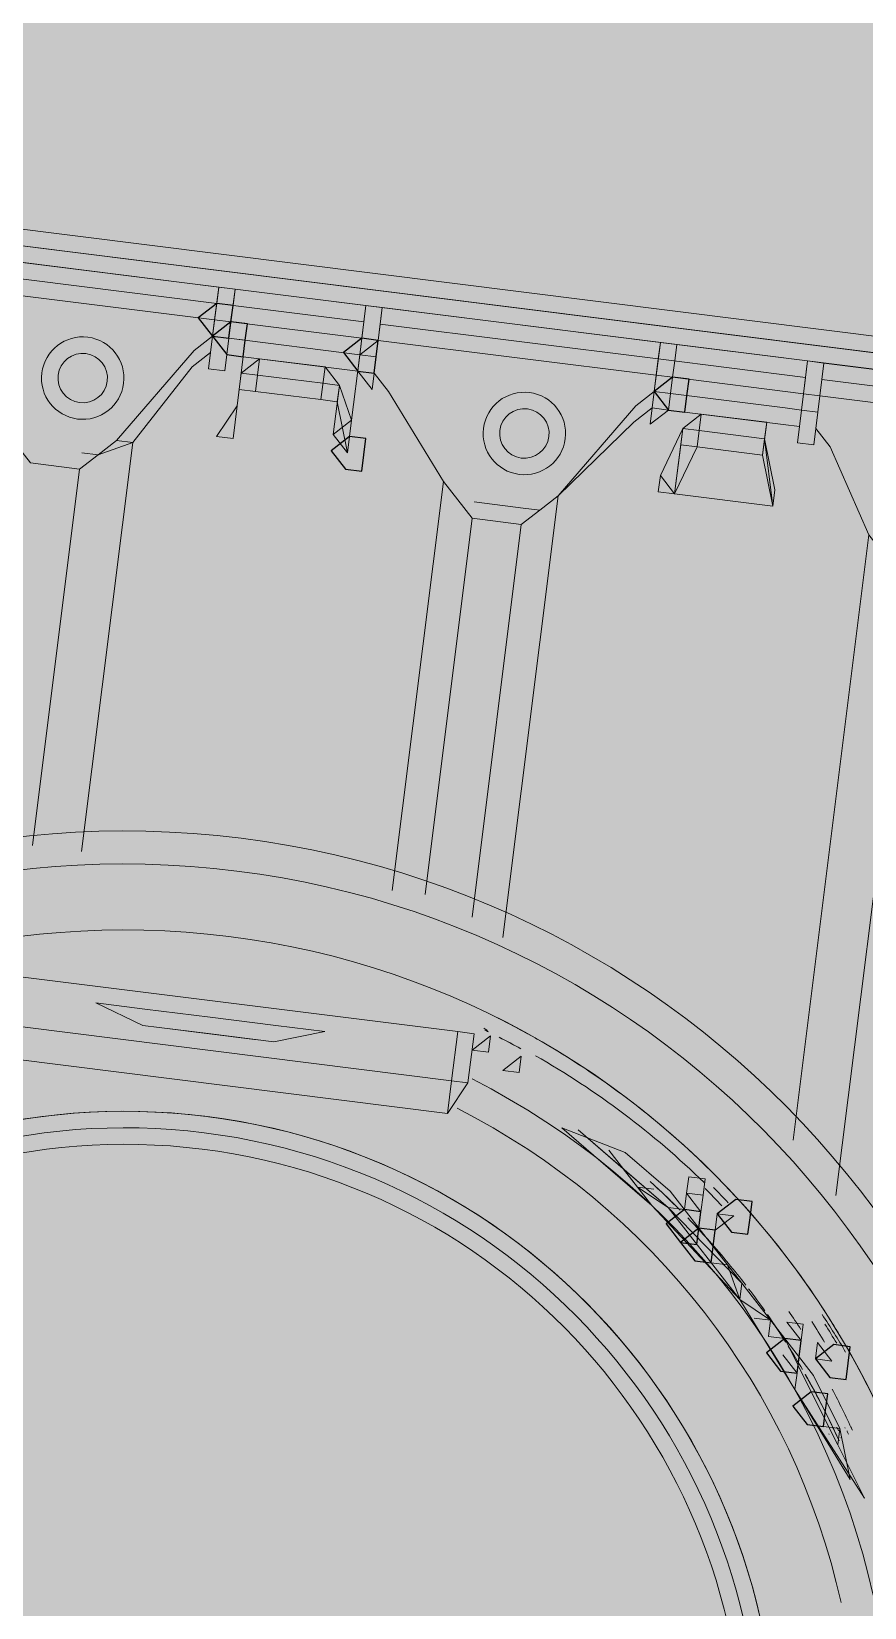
# Model space of a CAD drawing. Header units: metres. Extents: x -4 to 509425, y 7549 to 4732445.
# Drawn here: x 476013.079 to 476013.507, y 4719706.374 to 4719707.184 of the extents above; entities that cross this region are included whole.
import ezdxf

# ---------------------------------------------------------------- set-up
doc = ezdxf.new("R2010")
doc.units = ezdxf.units.M
doc.header["$LTSCALE"] = 0.01
doc.header["$MEASUREMENT"] = 0
doc.layers.get('0').update_dxf_attribs({"lineweight": 0})
doc.layers.add('_SUBESTACIÓN', color=1, linetype='Continuous')
doc.layers.add('SUBESTACION LA VID', color=253, linetype='Continuous')

# ---------------------------------------------------------------- blocks, each defined once
blk = doc.blocks.new('A$Cfff6051d')
at = {"layer": 'SUBESTACION LA VID', "transparency": 33554687}
h = blk.add_hatch(color=256, dxfattribs=at)
h.dxf.hatch_style = 2
h.paths.add_polyline_path([(476013.18192, 4719707.03455), (476013.18297, 4719707.04295), (476013.17457, 4719707.04401), (476013.16512, 4719707.03666), (476013.17247, 4719707.02721), (476013.18087, 4719707.02615)])
h = blk.add_hatch(color=256, dxfattribs=at)
h.dxf.hatch_style = 2
h.paths.add_polyline_path([(476013.18927, 4719707.0251), (476013.19032, 4719707.0335), (476013.18192, 4719707.03455), (476013.17247, 4719707.02721), (476013.17981, 4719707.01775), (476013.18821, 4719707.0167)])
h = blk.add_hatch(color=256, dxfattribs=at)
h.dxf.hatch_style = 2
h.paths.add_polyline_path([(476013.25647, 4719707.01668), (476013.25752, 4719707.02508), (476013.24912, 4719707.02613), (476013.23967, 4719707.01878), (476013.24702, 4719707.00933), (476013.25542, 4719707.00827)])
h = blk.add_hatch(color=256, dxfattribs=at)
h.dxf.hatch_style = 2
h.paths.add_polyline_path([(476013.41607, 4719706.99667), (476013.41713, 4719707.00507), (476013.40873, 4719707.00612), (476013.39927, 4719706.99877), (476013.40662, 4719706.98932), (476013.41502, 4719706.98826)])
h = blk.add_hatch(color=256, dxfattribs=at)
h.dxf.hatch_style = 2
h.paths.add_polyline_path([(476013.25015, 4719706.96627), (476013.2512, 4719706.97467), (476013.2428, 4719706.97573), (476013.23335, 4719706.96838), (476013.2407, 4719706.95893), (476013.2491, 4719706.95787)])
h = blk.add_hatch(color=256, dxfattribs=at)
h.dxf.hatch_style = 2
h.paths.add_polyline_path([(476013.44847, 4719706.57452), (476013.44953, 4719706.58292), (476013.44113, 4719706.58397), (476013.43167, 4719706.57662), (476013.43902, 4719706.56717), (476013.44742, 4719706.56612)])
h = blk.add_hatch(color=256, dxfattribs=at)
h.dxf.hatch_style = 2
h.paths.add_polyline_path([(476013.42222, 4719706.56928), (476013.42327, 4719706.57768), (476013.41487, 4719706.57873), (476013.40542, 4719706.57138), (476013.41277, 4719706.56193), (476013.42117, 4719706.56088)])
h = blk.add_hatch(color=256, dxfattribs=at)
h.dxf.hatch_style = 2
h.paths.add_polyline_path([(476013.42957, 4719706.55982), (476013.43062, 4719706.56822), (476013.42222, 4719706.56928), (476013.41277, 4719706.56193), (476013.42011, 4719706.55248), (476013.42851, 4719706.55142)])
h = blk.add_hatch(color=256, dxfattribs=at)
h.dxf.hatch_style = 2
h.paths.add_polyline_path([(476013.47365, 4719706.5031), (476013.47471, 4719706.5115), (476013.4663, 4719706.51256), (476013.45685, 4719706.50521), (476013.4642, 4719706.49576), (476013.4726, 4719706.4947)])
h = blk.add_hatch(color=256, dxfattribs=at)
h.dxf.hatch_style = 2
h.paths.add_polyline_path([(476013.49885, 4719706.49994), (476013.49991, 4719706.50834), (476013.49151, 4719706.5094), (476013.48205, 4719706.50205), (476013.4894, 4719706.4926), (476013.4978, 4719706.49154)])
h = blk.add_hatch(color=256, dxfattribs=at)
h.dxf.hatch_style = 2
h.paths.add_polyline_path([(476013.48729, 4719706.4758), (476013.48835, 4719706.4842), (476013.47995, 4719706.48525), (476013.47049, 4719706.4779), (476013.47784, 4719706.46845), (476013.48624, 4719706.46739)])
at = {"layer": 'SUBESTACION LA VID', "lineweight": 15}
for p, q in [((476013.91696, 4719706.97653), (476012.52251, 4719707.15135)), ((476012.53825, 4719707.14085), (476013.90751, 4719706.96918)), ((476013.90645, 4719706.96078), (476012.5372, 4719707.13245)), ((476013.17247, 4719707.02721), (476013.17562, 4719707.05241)), ((476013.18402, 4719707.05136), (476013.18402, 4719707.05136)), ((476013.25123, 4719707.04293), (476013.24807, 4719707.01773)), ((476013.25963, 4719707.04188), (476013.25963, 4719707.04188)), ((476013.40243, 4719707.02397), (476013.25963, 4719707.04188)), ((476013.24912, 4719707.02613), (476013.18192, 4719707.03455)), ((476013.18192, 4719707.03455), (476013.18192, 4719707.03455)), ((476013.25858, 4719707.03348), (476013.25752, 4719707.02508)), ((476013.17247, 4719707.02721), (476013.16301, 4719707.01986)), ((476013.18087, 4719707.02615), (476013.18087, 4719707.02615)), ((476013.24912, 4719707.02613), (476013.24912, 4719707.02613)), ((476013.25752, 4719707.02508), (476013.40033, 4719707.00717)), ((476013.25752, 4719707.02508), (476013.25752, 4719707.02508)), ((476013.40243, 4719707.02397), (476013.39927, 4719706.99877)), ((476013.41083, 4719707.02292), (476013.40243, 4719707.02397)), ((476013.47804, 4719707.01449), (476013.47488, 4719706.98929)), ((476013.48644, 4719707.01344), (476013.48644, 4719707.01344)), ((476013.40033, 4719707.00717), (476013.40033, 4719707.00717)), ((476013.40873, 4719707.00612), (476013.47593, 4719706.99769)), ((476013.40873, 4719707.00612), (476013.40873, 4719707.00612)), ((476013.47593, 4719706.99769), (476013.47698, 4719707.00609)), ((476013.18611, 4719706.9999), (476013.19451, 4719706.99885)), ((476013.23651, 4719706.99358), (476013.22811, 4719706.99463)), ((476013.38982, 4719706.99142), (476013.39927, 4719706.99877)), ((476013.39927, 4719706.99877), (476013.40662, 4719706.98932)), ((476013.47593, 4719706.99769), (476013.47593, 4719706.99769)), ((476013.48433, 4719706.99664), (476013.48433, 4719706.99664)), ((476013.42342, 4719706.98721), (476013.41397, 4719706.97986)), ((476013.46648, 4719706.99035), (476013.47488, 4719706.98929)), ((476013.39717, 4719706.98197), (476013.39717, 4719706.98197)), ((476013.10516, 4719706.76261), (476013.13149, 4719706.97262)), ((476013.17455, 4719706.97575), (476013.18295, 4719706.9747)), ((476013.40975, 4719706.94626), (476013.42132, 4719706.97041)), ((476013.45492, 4719706.9662), (476013.46016, 4719706.93994)), ((476013.10419, 4719706.95898), (476013.07996, 4719706.76577)), ((476013.26477, 4719706.7426), (476013.2911, 4719706.95261)), ((476013.32147, 4719706.71843), (476013.3499, 4719706.94524)), ((476013.30579, 4719706.9337), (476013.28157, 4719706.74049)), ((476013.331, 4719706.93054), (476013.30572, 4719706.72893)), ((476013.47054, 4719706.61441), (476013.50951, 4719706.92523)), ((476013.5326, 4719706.90527), (476013.49258, 4719706.58605)), ((476013.19544, 4719706.66597), (476013.14503, 4719706.67229)), ((476013.31515, 4719706.66802), (476013.31515, 4719706.66802)), ((476013.31515, 4719706.66802), (476013.31515, 4719706.66802)), ((476013.33089, 4719706.65752), (476013.33089, 4719706.65752)), ((476013.42433, 4719706.58608), (476013.42433, 4719706.58608)), ((476013.43167, 4719706.57662), (476013.43062, 4719706.56822)), ((476013.44007, 4719706.57557), (476013.44007, 4719706.57557)), ((476013.47576, 4719706.5199), (476013.46735, 4719706.52096)), ((476013.47576, 4719706.5199), (476013.47576, 4719706.5199)), ((476013.46189, 4719706.51288), (476013.46184, 4719706.51295)), ((476013.49045, 4719706.501), (476013.49045, 4719706.501)), ((476013.47155, 4719706.4863), (476013.4726, 4719706.4947)), ((476013.49464, 4719706.46634), (476013.48624, 4719706.46739)), ((476013.49131, 4719706.46627), (476013.49108, 4719706.46676)), ((476013.49737, 4719706.46648), (476013.4972, 4719706.46686)), ((476013.49526, 4719706.46154), (476013.4951, 4719706.46177))]:
    blk.add_line(p, q, dxfattribs=at)
for points in [[(476012.5792, 4719707.12718), (476012.5372, 4719707.13245), (476012.53825, 4719707.14085), (476013.90751, 4719706.96918), (476013.90645, 4719706.96078), (476013.85605, 4719706.9671)], [(476013.17457, 4719707.04401), (476013.17352, 4719707.03561), (476013.03911, 4719707.05246), (476013.03071, 4719707.05351), (476013.03177, 4719707.06191), (476013.03071, 4719707.05351), (476012.95511, 4719707.06299), (476012.95616, 4719707.07139)], [(476013.02966, 4719707.04511), (476013.03282, 4719707.07031), (476013.17562, 4719707.05241), (476013.04122, 4719707.06926), (476013.17562, 4719707.05241)], [(476013.17457, 4719707.04401), (476013.03177, 4719707.06191), (476013.03282, 4719707.07031), (476013.17562, 4719707.05241), (476013.17457, 4719707.04401)], [(476013.03282, 4719707.07031), (476013.04122, 4719707.06926), (476013.03282, 4719707.07031), (476013.04122, 4719707.06926), (476013.17562, 4719707.05241)], [(476013.03911, 4719707.05246), (476013.03806, 4719707.04406), (476013.03911, 4719707.05246), (476013.17352, 4719707.03561), (476013.03911, 4719707.05246)], [(476013.17352, 4719707.03561), (476013.18192, 4719707.03455), (476013.18402, 4719707.05136), (476013.17562, 4719707.05241), (476013.17352, 4719707.03561)], [(476013.17562, 4719707.05241), (476013.17457, 4719707.04401), (476013.17352, 4719707.03561)], [(476013.18087, 4719707.02615), (476013.18402, 4719707.05136), (476013.25123, 4719707.04293)], [(476013.18192, 4719707.03455), (476013.18297, 4719707.04295), (476013.18402, 4719707.05136)], [(476013.25123, 4719707.04293), (476013.25018, 4719707.03453), (476013.18297, 4719707.04295), (476013.18402, 4719707.05136), (476013.25123, 4719707.04293)], [(476013.18402, 4719707.05136), (476013.25123, 4719707.04293), (476013.18402, 4719707.05136)], [(476013.25123, 4719707.04293), (476013.25963, 4719707.04188), (476013.25123, 4719707.04293), (476013.18402, 4719707.05136)], [(476013.18297, 4719707.04295), (476013.18192, 4719707.03455), (476013.24912, 4719707.02613), (476013.25018, 4719707.03453)], [(476013.24912, 4719707.02613), (476013.25018, 4719707.03453), (476013.25123, 4719707.04293)], [(476013.25647, 4719707.01668), (476013.25963, 4719707.04188), (476013.40243, 4719707.02397)], [(476013.25963, 4719707.04188), (476013.25752, 4719707.02508), (476013.25963, 4719707.04188)], [(476013.25963, 4719707.04188), (476013.25858, 4719707.03348), (476013.25752, 4719707.02508), (476013.40033, 4719707.00717), (476013.40138, 4719707.01557), (476013.40243, 4719707.02397), (476013.41083, 4719707.02292), (476013.40978, 4719707.01452), (476013.40873, 4719707.00612), (476013.40033, 4719707.00717), (476013.40873, 4719707.00612), (476013.47593, 4719706.99769), (476013.47698, 4719707.00609), (476013.47804, 4719707.01449)], [(476013.40243, 4719707.02397), (476013.40138, 4719707.01557), (476013.25858, 4719707.03348), (476013.25963, 4719707.04188), (476013.40243, 4719707.02397)], [(476013.25963, 4719707.04188), (476013.40243, 4719707.02397), (476013.25963, 4719707.04188)], [(476013.17141, 4719707.01881), (476013.16196, 4719707.01146), (476013.13149, 4719706.97262), (476013.11364, 4719706.96632), (476013.10419, 4719706.95898), (476013.07898, 4719706.96214), (476013.07164, 4719706.97159), (476013.06429, 4719706.98104), (476013.03595, 4719707.02726), (476013.03701, 4719707.03566), (476013.02755, 4719707.02831)], [(476013.17247, 4719707.02721), (476013.17352, 4719707.03561), (476013.17247, 4719707.02721), (476013.17036, 4719707.01041)], [(476013.17247, 4719707.02721), (476013.17352, 4719707.03561), (476013.17247, 4719707.02721)], [(476013.17876, 4719707.00935), (476013.18087, 4719707.02615), (476013.18192, 4719707.03455), (476013.18087, 4719707.02615)], [(476013.18192, 4719707.03455), (476013.18087, 4719707.02615), (476013.18192, 4719707.03455), (476013.24912, 4719707.02613), (476013.24807, 4719707.01773), (476013.24912, 4719707.02613)], [(476013.17036, 4719707.01041), (476013.17141, 4719707.01881), (476013.17036, 4719707.01041), (476013.17876, 4719707.00935), (476013.17036, 4719707.01041), (476013.17247, 4719707.02721), (476013.18087, 4719707.02615), (476013.17981, 4719707.01775), (476013.17876, 4719707.00935), (476013.17981, 4719707.01775)], [(476013.18295, 4719706.9747), (476013.17455, 4719706.97575), (476013.18505, 4719706.9915), (476013.18927, 4719707.0251), (476013.18087, 4719707.02615)], [(476013.18087, 4719707.02615), (476013.17981, 4719707.01775), (476013.18821, 4719707.0167), (476013.24702, 4719707.00933), (476013.25436, 4719706.99987), (476013.24702, 4719707.00933), (476013.24807, 4719707.01773)], [(476013.18087, 4719707.02615), (476013.17981, 4719707.01775), (476013.18087, 4719707.02615), (476013.18927, 4719707.0251), (476013.18087, 4719707.02615)], [(476013.24807, 4719707.01773), (476013.18087, 4719707.02615), (476013.24807, 4719707.01773), (476013.24386, 4719706.98413), (476013.2344, 4719706.97678), (476013.24175, 4719706.96733), (476013.24386, 4719706.98413), (476013.23756, 4719707.00198)], [(476013.25436, 4719706.99987), (476013.25647, 4719707.01668), (476013.25752, 4719707.02508), (476013.24807, 4719707.01773)], [(476013.25647, 4719707.01668), (476013.25752, 4719707.02508), (476013.25647, 4719707.01668), (476013.25436, 4719706.99987)], [(476013.25752, 4719707.02508), (476013.25647, 4719707.01668), (476013.25752, 4719707.02508), (476013.40033, 4719707.00717), (476013.39927, 4719706.99877), (476013.40033, 4719707.00717)], [(476013.16301, 4719707.01986), (476013.12309, 4719706.97367), (476013.16301, 4719707.01986)], [(476013.24702, 4719707.00933), (476013.24807, 4719707.01773), (476013.25647, 4719707.01668), (476013.25436, 4719706.99987)], [(476013.24807, 4719707.01773), (476013.24807, 4719707.01773), (476013.24702, 4719707.00933), (476013.24807, 4719707.01773)], [(476013.39927, 4719706.99877), (476013.40243, 4719707.02397), (476013.47804, 4719707.01449)], [(476013.40243, 4719707.02397), (476013.40033, 4719707.00717), (476013.40243, 4719707.02397)], [(476013.47804, 4719707.01449), (476013.47698, 4719707.00609), (476013.40138, 4719707.01557), (476013.40243, 4719707.02397), (476013.47804, 4719707.01449)], [(476013.47804, 4719707.01449), (476013.41083, 4719707.02292), (476013.40243, 4719707.02397), (476013.41083, 4719707.02292), (476013.40243, 4719707.02397)], [(476013.41083, 4719707.02292), (476013.47804, 4719707.01449), (476013.41083, 4719707.02292)], [(476013.19661, 4719707.01565), (476013.18716, 4719707.0083), (476013.19556, 4719707.00725), (476013.22916, 4719707.00303), (476013.23756, 4719707.00198), (476013.23022, 4719707.01143)], [(476013.22811, 4719706.99463), (476013.23022, 4719707.01143), (476013.19661, 4719707.01565), (476013.19451, 4719706.99885), (476013.22811, 4719706.99463)], [(476013.40138, 4719707.01557), (476013.40033, 4719707.00717), (476013.40138, 4719707.01557)], [(476013.47804, 4719707.01449), (476013.48644, 4719707.01344), (476013.48433, 4719706.99664), (476013.47593, 4719706.99769), (476013.47804, 4719707.01449)], [(476013.48328, 4719706.98824), (476013.48644, 4719707.01344), (476013.62084, 4719706.99659)], [(476013.48644, 4719707.01344), (476013.48538, 4719707.00504), (476013.48433, 4719706.99664)], [(476013.62084, 4719706.99659), (476013.61979, 4719706.98819), (476013.48538, 4719707.00504), (476013.48644, 4719707.01344), (476013.62084, 4719706.99659)], [(476013.62084, 4719706.99659), (476013.48644, 4719707.01344), (476013.62084, 4719706.99659)], [(476013.48644, 4719707.01344), (476013.62084, 4719706.99659), (476013.62924, 4719706.99554), (476013.62084, 4719706.99659)], [(476013.184, 4719706.9831), (476013.18295, 4719706.9747), (476013.18611, 4719706.9999), (476013.18716, 4719707.0083), (476013.184, 4719706.9831), (476013.18505, 4719706.9915), (476013.18716, 4719707.0083)], [(476013.2344, 4719706.97678), (476013.23756, 4719707.00198), (476013.23651, 4719706.99358), (476013.24175, 4719706.96733)], [(476013.39822, 4719706.99037), (476013.38877, 4719706.98302), (476013.39822, 4719706.99037), (476013.39717, 4719706.98197), (476013.39822, 4719706.99037), (476013.38877, 4719706.98302), (476013.3499, 4719706.94524), (476013.34045, 4719706.93789), (476013.331, 4719706.93054), (476013.30579, 4719706.9337), (476013.29844, 4719706.94315), (476013.2911, 4719706.95261), (476013.26276, 4719706.99882), (476013.25542, 4719707.00827), (476013.25436, 4719706.99987), (476013.25542, 4719707.00827)], [(476013.26276, 4719706.99882), (476013.25542, 4719707.00827), (476013.26276, 4719706.99882)], [(476013.39717, 4719706.98197), (476013.39927, 4719706.99877), (476013.40033, 4719707.00717), (476013.39927, 4719706.99877), (476013.40033, 4719707.00717), (476013.39927, 4719706.99877), (476013.39717, 4719706.98197)], [(476013.40873, 4719707.00612), (476013.40767, 4719706.99772), (476013.40873, 4719707.00612), (476013.47593, 4719706.99769), (476013.47488, 4719706.98929), (476013.47593, 4719706.99769)], [(476013.48538, 4719707.00504), (476013.48433, 4719706.99664), (476013.61873, 4719706.97979), (476013.48433, 4719706.99664)], [(476013.39717, 4719706.98197), (476013.39927, 4719706.99877), (476013.39822, 4719706.99037), (476013.39717, 4719706.98197), (476013.40662, 4719706.98932), (476013.39822, 4719706.99037), (476013.39927, 4719706.99877)], [(476013.47488, 4719706.98929), (476013.47382, 4719706.98089), (476013.47277, 4719706.97249), (476013.48117, 4719706.97144), (476013.47277, 4719706.97249), (476013.47382, 4719706.98089), (476013.46542, 4719706.98195), (476013.40662, 4719706.98932), (476013.40767, 4719706.99772), (476013.39927, 4719706.99877)], [(476013.40767, 4719706.99772), (476013.39927, 4719706.99877), (476013.40767, 4719706.99772), (476013.46648, 4719706.99035), (476013.47488, 4719706.98929), (476013.46648, 4719706.99035), (476013.47488, 4719706.98929), (476013.47382, 4719706.98089), (476013.47488, 4719706.98929)], [(476013.47277, 4719706.97249), (476013.47488, 4719706.98929), (476013.47593, 4719706.99769), (476013.47488, 4719706.98929)], [(476013.48328, 4719706.98824), (476013.48433, 4719706.99664), (476013.48328, 4719706.98824), (476013.48117, 4719706.97144)], [(476013.48433, 4719706.99664), (476013.48328, 4719706.98824), (476013.48433, 4719706.99664), (476013.61873, 4719706.97979), (476013.61768, 4719706.97139), (476013.61873, 4719706.97979)], [(476013.38982, 4719706.99142), (476013.3499, 4719706.94524), (476013.38982, 4719706.99142)], [(476013.45492, 4719706.9662), (476013.45702, 4719706.983), (476013.42342, 4719706.98721), (476013.42132, 4719706.97041), (476013.45492, 4719706.9662)], [(476013.47382, 4719706.98089), (476013.47488, 4719706.98929), (476013.48328, 4719706.98824), (476013.48117, 4719706.97144)], [(476013.45702, 4719706.983), (476013.45597, 4719706.9746), (476013.42237, 4719706.97881), (476013.41397, 4719706.97986), (476013.41291, 4719706.97146), (476013.40975, 4719706.94626), (476013.41397, 4719706.97986), (476013.40241, 4719706.95572)], [(476013.61663, 4719706.96299), (476013.60718, 4719706.95564), (476013.61663, 4719706.96299), (476013.61558, 4719706.95459), (476013.61663, 4719706.96299), (476013.60718, 4719706.95564), (476013.57671, 4719706.9168), (476013.56726, 4719706.90945), (476013.5494, 4719706.90316), (476013.5326, 4719706.90527), (476013.51685, 4719706.91577), (476013.50951, 4719706.92523), (476013.48957, 4719706.97039), (476013.48222, 4719706.97984), (476013.48117, 4719706.97144), (476013.48222, 4719706.97984)], [(476013.48957, 4719706.97039), (476013.48222, 4719706.97984), (476013.48957, 4719706.97039)], [(476013.12309, 4719706.97367), (476013.13149, 4719706.97262), (476013.11364, 4719706.96632), (476013.10419, 4719706.95898), (476013.11364, 4719706.96632), (476013.12309, 4719706.97367)], [(476013.12309, 4719706.97367), (476013.11364, 4719706.96632), (476013.10524, 4719706.96738)], [(476013.42132, 4719706.97041), (476013.41291, 4719706.97146), (476013.42132, 4719706.97041), (476013.45492, 4719706.9662)], [(476013.45597, 4719706.9746), (476013.46121, 4719706.94834), (476013.46016, 4719706.93994), (476013.45597, 4719706.9746), (476013.45492, 4719706.9662), (476013.46016, 4719706.93994), (476013.46121, 4719706.94834)], [(476013.2911, 4719706.95261), (476013.29844, 4719706.94315), (476013.30579, 4719706.9337), (476013.29844, 4719706.94315), (476013.2911, 4719706.95261)], [(476013.40975, 4719706.94626), (476013.40241, 4719706.95572), (476013.40135, 4719706.94732), (476013.40975, 4719706.94626)], [(476013.331, 4719706.93054), (476013.34045, 4719706.93789), (476013.3499, 4719706.94524), (476013.34045, 4719706.93789), (476013.331, 4719706.93054)], [(476013.33205, 4719706.93894), (476013.34045, 4719706.93789), (476013.3499, 4719706.94524)], [(476013.46016, 4719706.93994), (476013.40975, 4719706.94626), (476013.46016, 4719706.93994)], [(476013.33205, 4719706.93894), (476013.30684, 4719706.9421), (476013.33205, 4719706.93894)], [(476013.04634, 4719706.70173), (476013.03794, 4719706.70278), (476013.04634, 4719706.70173), (476013.05158, 4719706.67547), (476013.04107, 4719706.65972), (476013.29308, 4719706.62813), (476013.30359, 4719706.64388), (476013.30675, 4719706.66908)], [(476013.29835, 4719706.67013), (476013.04634, 4719706.70173), (476013.29835, 4719706.67013)], [(476013.29835, 4719706.67013), (476013.30675, 4719706.66908), (476013.29835, 4719706.67013), (476013.29519, 4719706.64493), (476013.05158, 4719706.67547), (476013.03478, 4719706.67758)], [(476013.11249, 4719706.6849), (476013.13663, 4719706.67334), (476013.17024, 4719706.66913), (476013.20384, 4719706.66491), (476013.23009, 4719706.67016), (476013.20489, 4719706.67332), (476013.17129, 4719706.67753), (476013.13769, 4719706.68174), (476013.11249, 4719706.6849)], [(476013.31409, 4719706.65962), (476013.30569, 4719706.66068), (476013.31515, 4719706.66802), (476013.31409, 4719706.65962), (476013.30569, 4719706.66068), (476013.31515, 4719706.66802), (476013.30569, 4719706.66068)], [(476013.32984, 4719706.64912), (476013.32144, 4719706.65017), (476013.33089, 4719706.65752)], [(476013.33089, 4719706.65752), (476013.32984, 4719706.64912), (476013.32144, 4719706.65017)], [(476013.33089, 4719706.65752), (476013.32984, 4719706.64912), (476013.33089, 4719706.65752)], [(476013.29308, 4719706.62813), (476013.29519, 4719706.64493), (476013.30359, 4719706.64388)], [(476013.35188, 4719706.62076), (476013.38443, 4719706.60814), (476013.40753, 4719706.58818), (476013.42957, 4719706.55982), (476013.44426, 4719706.54092), (476013.4663, 4719706.51256), (476013.47995, 4719706.48525), (476013.49359, 4719706.45794), (476013.50723, 4719706.43063), (476013.47155, 4719706.4863), (476013.44321, 4719706.53252), (476013.39807, 4719706.58084), (476013.35188, 4719706.62076)], [(476013.50723, 4719706.43063), (476013.47155, 4719706.4863), (476013.44321, 4719706.53252), (476013.39807, 4719706.58084), (476013.35188, 4719706.62076)], [(476013.36028, 4719706.6197), (476013.40647, 4719706.57978), (476013.44321, 4719706.53252), (476013.47155, 4719706.4863), (476013.49988, 4719706.44009), (476013.49464, 4719706.46634), (476013.481, 4719706.49365), (476013.44426, 4719706.54092), (476013.40647, 4719706.57978), (476013.38338, 4719706.59974), (476013.36028, 4719706.6197)], [(476013.49988, 4719706.44009), (476013.49464, 4719706.46634), (476013.481, 4719706.49365), (476013.44426, 4719706.54092), (476013.40647, 4719706.57978), (476013.38338, 4719706.59974), (476013.36028, 4719706.6197)], [(476013.41487, 4719706.57873), (476013.40647, 4719706.57978), (476013.39073, 4719706.59029), (476013.37603, 4719706.6092), (476013.39073, 4719706.59029), (476013.40647, 4719706.57978)], [(476013.40647, 4719706.57978), (476013.39073, 4719706.59029), (476013.37603, 4719706.6092)], [(476013.38338, 4719706.59974), (476013.39073, 4719706.59029), (476013.39807, 4719706.58084), (476013.39073, 4719706.59029), (476013.38338, 4719706.59974), (476013.39073, 4719706.59029), (476013.39913, 4719706.58924)], [(476013.42433, 4719706.58608), (476013.42538, 4719706.59448), (476013.41698, 4719706.59553), (476013.42538, 4719706.59448), (476013.42433, 4719706.58608), (476013.41593, 4719706.58713), (476013.42433, 4719706.58608), (476013.42327, 4719706.57768), (476013.41487, 4719706.57873), (476013.41593, 4719706.58713), (476013.42327, 4719706.57768)], [(476013.41593, 4719706.58713), (476013.41698, 4719706.59553), (476013.42538, 4719706.59448), (476013.42433, 4719706.58608), (476013.41593, 4719706.58713)], [(476013.43167, 4719706.57662), (476013.44007, 4719706.57557), (476013.43167, 4719706.57662), (476013.43062, 4719706.56822), (476013.43167, 4719706.57662)], [(476013.44007, 4719706.57557), (476013.43062, 4719706.56822), (476013.44007, 4719706.57557)], [(476013.43691, 4719706.55037), (476013.42851, 4719706.55142), (476013.43691, 4719706.55037)], [(476013.42851, 4719706.55142), (476013.43691, 4719706.55037), (476013.42851, 4719706.55142)], [(476013.44426, 4719706.54092), (476013.44321, 4719706.53252), (476013.43586, 4719706.54197), (476013.44321, 4719706.53252), (476013.43691, 4719706.55037), (476013.44321, 4719706.53252)], [(476013.44321, 4719706.53252), (476013.45895, 4719706.52201), (476013.44321, 4719706.53252)], [(476013.4663, 4719706.51256), (476013.4579, 4719706.51361), (476013.45895, 4719706.52201), (476013.45055, 4719706.52306)], [(476013.47576, 4719706.5199), (476013.46735, 4719706.52096), (476013.47576, 4719706.5199), (476013.47471, 4719706.5115), (476013.46735, 4719706.52096), (476013.47471, 4719706.5115)], [(476013.48205, 4719706.50205), (476013.48311, 4719706.51045), (476013.49045, 4719706.501)], [(476013.48311, 4719706.51045), (476013.49045, 4719706.501), (476013.48205, 4719706.50205)], [(476013.46525, 4719706.50416), (476013.4726, 4719706.4947), (476013.46525, 4719706.50416)], [(476013.49045, 4719706.501), (476013.48205, 4719706.50205), (476013.49045, 4719706.501)], [(476013.49464, 4719706.46634), (476013.48624, 4719706.46739), (476013.49464, 4719706.46634), (476013.48624, 4719706.46739), (476013.49464, 4719706.46634), (476013.49359, 4719706.45794), (476013.49464, 4719706.46634)], [(476013.49359, 4719706.45794), (476013.49464, 4719706.46634), (476013.48624, 4719706.46739)], [(476013.49359, 4719706.45794), (476013.49464, 4719706.46634), (476013.49359, 4719706.45794)], [(476013.49359, 4719706.45794), (476013.49464, 4719706.46634), (476013.49359, 4719706.45794)], [(476013.49359, 4719706.45794), (476013.49359, 4719706.45794), (476013.49464, 4719706.46634), (476013.49359, 4719706.45794)]]:
    blk.add_lwpolyline(points, dxfattribs=at)
at = {"layer": 'SUBESTACION LA VID'}
for points in [[(476013.18192, 4719707.03455), (476013.18297, 4719707.04295), (476013.17457, 4719707.04401), (476013.16512, 4719707.03666), (476013.17247, 4719707.02721), (476013.18087, 4719707.02615)], [(476013.18927, 4719707.0251), (476013.19032, 4719707.0335), (476013.18192, 4719707.03455), (476013.17247, 4719707.02721), (476013.17981, 4719707.01775), (476013.18821, 4719707.0167)], [(476013.25647, 4719707.01668), (476013.25752, 4719707.02508), (476013.24912, 4719707.02613), (476013.23967, 4719707.01878), (476013.24702, 4719707.00933), (476013.25542, 4719707.00827)], [(476013.41607, 4719706.99667), (476013.41713, 4719707.00507), (476013.40873, 4719707.00612), (476013.39927, 4719706.99877), (476013.40662, 4719706.98932), (476013.41502, 4719706.98826)], [(476013.25015, 4719706.96627), (476013.2512, 4719706.97467), (476013.2428, 4719706.97573), (476013.23335, 4719706.96838), (476013.2407, 4719706.95893), (476013.2491, 4719706.95787)], [(476013.44847, 4719706.57452), (476013.44953, 4719706.58292), (476013.44113, 4719706.58397), (476013.43167, 4719706.57662), (476013.43902, 4719706.56717), (476013.44742, 4719706.56612)], [(476013.42222, 4719706.56928), (476013.42327, 4719706.57768), (476013.41487, 4719706.57873), (476013.40542, 4719706.57138), (476013.41277, 4719706.56193), (476013.42117, 4719706.56088)], [(476013.42957, 4719706.55982), (476013.43062, 4719706.56822), (476013.42222, 4719706.56928), (476013.41277, 4719706.56193), (476013.42011, 4719706.55248), (476013.42851, 4719706.55142)], [(476013.47365, 4719706.5031), (476013.47471, 4719706.5115), (476013.4663, 4719706.51256), (476013.45685, 4719706.50521), (476013.4642, 4719706.49576), (476013.4726, 4719706.4947)], [(476013.49885, 4719706.49994), (476013.49991, 4719706.50834), (476013.49151, 4719706.5094), (476013.48205, 4719706.50205), (476013.4894, 4719706.4926), (476013.4978, 4719706.49154)], [(476013.48729, 4719706.4758), (476013.48835, 4719706.4842), (476013.47995, 4719706.48525), (476013.47049, 4719706.4779), (476013.47784, 4719706.46845), (476013.48624, 4719706.46739)]]:
    blk.add_lwpolyline(points, close=True, dxfattribs=at)
at = {"layer": 'SUBESTACION LA VID', "lineweight": 0}
for points in [[(476013.18192, 4719707.03455), (476013.18297, 4719707.04295), (476013.17457, 4719707.04401), (476013.16512, 4719707.03666), (476013.17247, 4719707.02721), (476013.18087, 4719707.02615)], [(476013.18927, 4719707.0251), (476013.19032, 4719707.0335), (476013.18192, 4719707.03455), (476013.17247, 4719707.02721), (476013.17981, 4719707.01775), (476013.18821, 4719707.0167)], [(476013.25647, 4719707.01668), (476013.25752, 4719707.02508), (476013.24912, 4719707.02613), (476013.23967, 4719707.01878), (476013.24702, 4719707.00933), (476013.25542, 4719707.00827)], [(476013.41607, 4719706.99667), (476013.41713, 4719707.00507), (476013.40873, 4719707.00612), (476013.39927, 4719706.99877), (476013.40662, 4719706.98932), (476013.41502, 4719706.98826)], [(476013.25015, 4719706.96627), (476013.2512, 4719706.97467), (476013.2428, 4719706.97573), (476013.23335, 4719706.96838), (476013.2407, 4719706.95893), (476013.2491, 4719706.95787)], [(476013.44847, 4719706.57452), (476013.44953, 4719706.58292), (476013.44113, 4719706.58397), (476013.43167, 4719706.57662), (476013.43902, 4719706.56717), (476013.44742, 4719706.56612)], [(476013.42222, 4719706.56928), (476013.42327, 4719706.57768), (476013.41487, 4719706.57873), (476013.40542, 4719706.57138), (476013.41277, 4719706.56193), (476013.42117, 4719706.56088)], [(476013.42957, 4719706.55982), (476013.43062, 4719706.56822), (476013.42222, 4719706.56928), (476013.41277, 4719706.56193), (476013.42011, 4719706.55248), (476013.42851, 4719706.55142)], [(476013.47365, 4719706.5031), (476013.47471, 4719706.5115), (476013.4663, 4719706.51256), (476013.45685, 4719706.50521), (476013.4642, 4719706.49576), (476013.4726, 4719706.4947)], [(476013.49885, 4719706.49994), (476013.49991, 4719706.50834), (476013.49151, 4719706.5094), (476013.48205, 4719706.50205), (476013.4894, 4719706.4926), (476013.4978, 4719706.49154)], [(476013.48729, 4719706.4758), (476013.48835, 4719706.4842), (476013.47995, 4719706.48525), (476013.47049, 4719706.4779), (476013.47784, 4719706.46845), (476013.48624, 4719706.46739)]]:
    blk.add_lwpolyline(points, close=True, dxfattribs=at)
at = {"layer": 'SUBESTACION LA VID', "lineweight": 15}
for points in [[(476013.12678, 4719707.00307), (476013.12823, 4719707.01467), (476013.12, 4719707.02525), (476013.10841, 4719707.0267), (476013.09681, 4719707.02816), (476013.08623, 4719707.01993), (476013.08477, 4719707.00834), (476013.08332, 4719706.99674), (476013.09155, 4719706.98616), (476013.10315, 4719706.9847), (476013.11474, 4719706.98325), (476013.12532, 4719706.99147), (476013.12678, 4719707.00307)], [(476013.12678, 4719707.00307), (476013.12823, 4719707.01467), (476013.12, 4719707.02525), (476013.10841, 4719707.0267), (476013.09681, 4719707.02816), (476013.08623, 4719707.01993), (476013.08477, 4719707.00834), (476013.08332, 4719706.99674), (476013.09155, 4719706.98616), (476013.10315, 4719706.9847), (476013.11474, 4719706.98325), (476013.12532, 4719706.99147), (476013.12678, 4719707.00307)], [(476013.12678, 4719707.00307), (476013.12823, 4719707.01467), (476013.12, 4719707.02525), (476013.10841, 4719707.0267), (476013.09681, 4719707.02816), (476013.08623, 4719707.01993), (476013.08477, 4719707.00834), (476013.08332, 4719706.99674), (476013.09155, 4719706.98616), (476013.10315, 4719706.9847), (476013.11474, 4719706.98325), (476013.12532, 4719706.99147), (476013.12678, 4719707.00307)], [(476013.11838, 4719707.00412), (476013.11925, 4719707.01108), (476013.11431, 4719707.01743), (476013.10736, 4719707.0183), (476013.10039, 4719707.01918), (476013.09405, 4719707.01424), (476013.09317, 4719707.00728), (476013.0923, 4719707.00032), (476013.09724, 4719706.99398), (476013.1042, 4719706.9931), (476013.11116, 4719706.99223), (476013.11751, 4719706.99716), (476013.11838, 4719707.00412)], [(476013.35359, 4719706.97464), (476013.35504, 4719706.98623), (476013.34682, 4719706.99682), (476013.33522, 4719706.99827), (476013.32362, 4719706.99972), (476013.31304, 4719706.9915), (476013.31158, 4719706.9799), (476013.31013, 4719706.9683), (476013.31835, 4719706.95772), (476013.32995, 4719706.95627), (476013.34155, 4719706.95481), (476013.35213, 4719706.96304), (476013.35359, 4719706.97464)], [(476013.35359, 4719706.97464), (476013.35504, 4719706.98623), (476013.34682, 4719706.99682), (476013.33522, 4719706.99827), (476013.32362, 4719706.99972), (476013.31304, 4719706.9915), (476013.31158, 4719706.9799), (476013.31013, 4719706.9683), (476013.31835, 4719706.95772), (476013.32995, 4719706.95627), (476013.34155, 4719706.95481), (476013.35213, 4719706.96304), (476013.35359, 4719706.97464)], [(476013.35359, 4719706.97464), (476013.35504, 4719706.98623), (476013.34682, 4719706.99682), (476013.33522, 4719706.99827), (476013.32362, 4719706.99972), (476013.31304, 4719706.9915), (476013.31158, 4719706.9799), (476013.31013, 4719706.9683), (476013.31835, 4719706.95772), (476013.32995, 4719706.95627), (476013.34155, 4719706.95481), (476013.35213, 4719706.96304), (476013.35359, 4719706.97464)], [(476013.34519, 4719706.97569), (476013.34606, 4719706.98265), (476013.34112, 4719706.989), (476013.33417, 4719706.98987), (476013.32721, 4719706.99074), (476013.32086, 4719706.98581), (476013.31999, 4719706.97885), (476013.31911, 4719706.97189), (476013.32405, 4719706.96554), (476013.33101, 4719706.96467), (476013.33796, 4719706.9638), (476013.34431, 4719706.96873), (476013.34519, 4719706.97569)], [(476013.60219, 4719706.23528), (476013.63505, 4719706.49741), (476013.44919, 4719706.73654), (476013.18707, 4719706.7694), (476012.92495, 4719706.80227), (476012.68581, 4719706.61641), (476012.65295, 4719706.35429), (476012.62009, 4719706.09216), (476012.80594, 4719705.85303), (476013.06807, 4719705.82017), (476013.33019, 4719705.7873), (476013.56933, 4719705.97316), (476013.60219, 4719706.23528)], [(476013.58539, 4719706.23739), (476013.61709, 4719706.49023), (476013.43781, 4719706.72091), (476013.18497, 4719706.7526), (476012.93212, 4719706.7843), (476012.70145, 4719706.60503), (476012.66975, 4719706.35218), (476012.63805, 4719706.09934), (476012.81733, 4719705.86867), (476013.07018, 4719705.83697), (476013.32302, 4719705.80527), (476013.55369, 4719705.98454), (476013.58539, 4719706.23739)], [(476013.55179, 4719706.2416), (476013.58116, 4719706.47589), (476013.41504, 4719706.68963), (476013.18076, 4719706.719), (476012.94646, 4719706.74838), (476012.73273, 4719706.58226), (476012.70336, 4719706.34797), (476012.67398, 4719706.11368), (476012.84009, 4719705.89994), (476013.07439, 4719705.87057), (476013.30867, 4719705.8412), (476013.52242, 4719706.00731), (476013.55179, 4719706.2416)], [(476013.55179, 4719706.2416), (476013.58116, 4719706.47589), (476013.41504, 4719706.68963), (476013.18076, 4719706.719), (476012.94646, 4719706.74838), (476012.73273, 4719706.58226), (476012.70336, 4719706.34797), (476012.67398, 4719706.11368), (476012.84009, 4719705.89994), (476013.07439, 4719705.87057), (476013.30867, 4719705.8412), (476013.52242, 4719706.00731), (476013.55179, 4719706.2416)], [(476013.45938, 4719706.25319), (476013.48236, 4719706.43644), (476013.35242, 4719706.60362), (476013.16917, 4719706.6266), (476012.98591, 4719706.64957), (476012.81873, 4719706.51964), (476012.79576, 4719706.33638), (476012.77278, 4719706.15313), (476012.90272, 4719705.98595), (476013.08597, 4719705.96297), (476013.26922, 4719705.94), (476013.43641, 4719706.06993), (476013.45938, 4719706.25319)], [(476013.45938, 4719706.25319), (476013.48236, 4719706.43644), (476013.35242, 4719706.60362), (476013.16917, 4719706.6266), (476012.98591, 4719706.64957), (476012.81873, 4719706.51964), (476012.79576, 4719706.33638), (476012.77278, 4719706.15313), (476012.90272, 4719705.98595), (476013.08597, 4719705.96297), (476013.26922, 4719705.94), (476013.43641, 4719706.06993), (476013.45938, 4719706.25319)], [(476013.45938, 4719706.25319), (476013.48236, 4719706.43644), (476013.35242, 4719706.60362), (476013.16917, 4719706.6266), (476012.98591, 4719706.64957), (476012.81873, 4719706.51964), (476012.79576, 4719706.33638), (476012.77278, 4719706.15313), (476012.90272, 4719705.98595), (476013.08597, 4719705.96297), (476013.26922, 4719705.94), (476013.43641, 4719706.06993), (476013.45938, 4719706.25319)], [(476013.45938, 4719706.25319), (476013.48236, 4719706.43644), (476013.35242, 4719706.60362), (476013.16917, 4719706.6266), (476012.98591, 4719706.64957), (476012.81873, 4719706.51964), (476012.79576, 4719706.33638), (476012.77278, 4719706.15313), (476012.90272, 4719705.98595), (476013.08597, 4719705.96297), (476013.26922, 4719705.94), (476013.43641, 4719706.06993), (476013.45938, 4719706.25319)], [(476013.45938, 4719706.25319), (476013.48236, 4719706.43644), (476013.35242, 4719706.60362), (476013.16917, 4719706.6266), (476012.98591, 4719706.64957), (476012.81873, 4719706.51964), (476012.79576, 4719706.33638), (476012.77278, 4719706.15313), (476012.90272, 4719705.98595), (476013.08597, 4719705.96297), (476013.26922, 4719705.94), (476013.43641, 4719706.06993), (476013.45938, 4719706.25319)], [(476013.45938, 4719706.25319), (476013.48236, 4719706.43644), (476013.35242, 4719706.60362), (476013.16917, 4719706.6266), (476012.98591, 4719706.64957), (476012.81873, 4719706.51964), (476012.79576, 4719706.33638), (476012.77278, 4719706.15313), (476012.90272, 4719705.98595), (476013.08597, 4719705.96297), (476013.26922, 4719705.94), (476013.43641, 4719706.06993), (476013.45938, 4719706.25319)], [(476013.45098, 4719706.25424), (476013.47338, 4719706.43286), (476013.34673, 4719706.59581), (476013.16812, 4719706.6182), (476012.9895, 4719706.64059), (476012.82655, 4719706.51395), (476012.80416, 4719706.33533), (476012.78176, 4719706.15672), (476012.9084, 4719705.99377), (476013.08703, 4719705.97137), (476013.26564, 4719705.94898), (476013.42859, 4719706.07562), (476013.45098, 4719706.25424)], [(476013.45098, 4719706.25424), (476013.47338, 4719706.43286), (476013.34673, 4719706.59581), (476013.16812, 4719706.6182), (476012.9895, 4719706.64059), (476012.82655, 4719706.51395), (476012.80416, 4719706.33533), (476012.78176, 4719706.15672), (476012.9084, 4719705.99377), (476013.08703, 4719705.97137), (476013.26564, 4719705.94898), (476013.42859, 4719706.07562), (476013.45098, 4719706.25424)], [(476013.45098, 4719706.25424), (476013.47338, 4719706.43286), (476013.34673, 4719706.59581), (476013.16812, 4719706.6182), (476012.9895, 4719706.64059), (476012.82655, 4719706.51395), (476012.80416, 4719706.33533), (476012.78176, 4719706.15672), (476012.9084, 4719705.99377), (476013.08703, 4719705.97137), (476013.26564, 4719705.94898), (476013.42859, 4719706.07562), (476013.45098, 4719706.25424)], [(476013.45098, 4719706.25424), (476013.47338, 4719706.43286), (476013.34673, 4719706.59581), (476013.16812, 4719706.6182), (476012.9895, 4719706.64059), (476012.82655, 4719706.51395), (476012.80416, 4719706.33533), (476012.78176, 4719706.15672), (476012.9084, 4719705.99377), (476013.08703, 4719705.97137), (476013.26564, 4719705.94898), (476013.42859, 4719706.07562), (476013.45098, 4719706.25424)], [(476013.45098, 4719706.25424), (476013.47338, 4719706.43286), (476013.34673, 4719706.59581), (476013.16812, 4719706.6182), (476012.9895, 4719706.64059), (476012.82655, 4719706.51395), (476012.80416, 4719706.33533), (476012.78176, 4719706.15672), (476012.9084, 4719705.99377), (476013.08703, 4719705.97137), (476013.26564, 4719705.94898), (476013.42859, 4719706.07562), (476013.45098, 4719706.25424)], [(476013.45098, 4719706.25424), (476013.47338, 4719706.43286), (476013.34673, 4719706.59581), (476013.16812, 4719706.6182), (476012.9895, 4719706.64059), (476012.82655, 4719706.51395), (476012.80416, 4719706.33533), (476012.78176, 4719706.15672), (476012.9084, 4719705.99377), (476013.08703, 4719705.97137), (476013.26564, 4719705.94898), (476013.42859, 4719706.07562), (476013.45098, 4719706.25424)], [(476013.44258, 4719706.25529), (476013.4644, 4719706.42927), (476013.34104, 4719706.58799), (476013.16707, 4719706.6098), (476012.99308, 4719706.63161), (476012.83437, 4719706.50825), (476012.81256, 4719706.33428), (476012.79075, 4719706.1603), (476012.9141, 4719706.00158), (476013.08808, 4719705.97977), (476013.26205, 4719705.95796), (476013.42077, 4719706.08132), (476013.44258, 4719706.25529)]]:
    blk.add_open_spline(points, degree=3, knots=[0, 0, 0, 0, 1, 1, 1, 2, 2, 2, 3, 3, 3, 4, 4, 4, 4], dxfattribs=at)
for points in [[(476013.3394, 4719706.66616), (476013.33267, 4719706.66999), (476013.32584, 4719706.67365), (476013.31891, 4719706.67712)], [(476013.3394, 4719706.66616), (476013.33267, 4719706.66999), (476013.32584, 4719706.67365), (476013.31891, 4719706.67712)], [(476013.3136, 4719706.67072), (476013.31301, 4719706.67111), (476013.31242, 4719706.6715), (476013.31183, 4719706.67189)], [(476013.31408, 4719706.67007), (476013.3135, 4719706.67035), (476013.31292, 4719706.67064), (476013.31235, 4719706.67092)], [(476013.33425, 4719706.66904), (476013.33093, 4719706.67088), (476013.32758, 4719706.67267), (476013.32421, 4719706.67442)], [(476013.33072, 4719706.66132), (476013.32708, 4719706.66334), (476013.3234, 4719706.66531), (476013.31971, 4719706.66721)], [(476013.33072, 4719706.66132), (476013.32708, 4719706.66334), (476013.3234, 4719706.66531), (476013.31971, 4719706.66721)], [(476013.33055, 4719706.66142), (476013.32728, 4719706.66323), (476013.32399, 4719706.665), (476013.32067, 4719706.66672)], [(476013.42685, 4719706.6001), (476013.40094, 4719706.6255), (476013.3719, 4719706.6475), (476013.34043, 4719706.66557)], [(476013.42489, 4719706.59259), (476013.3989, 4719706.61791), (476013.3698, 4719706.63982), (476013.33828, 4719706.65779)], [(476013.16853, 4719706.62668), (476012.98523, 4719706.6493), (476012.8183, 4719706.51905), (476012.79568, 4719706.33575)], [(476013.51174, 4719706.38075), (476013.48608, 4719706.49544), (476013.41051, 4719706.59267), (476013.30571, 4719706.64585)], [(476013.49522, 4719706.37705), (476013.47066, 4719706.48681), (476013.39835, 4719706.57985), (476013.29805, 4719706.63075)], [(476013.4593, 4719706.25255), (476013.48263, 4719706.43576), (476013.35301, 4719706.60319), (476013.1698, 4719706.62652)], [(476013.4438, 4719706.58251), (476013.43859, 4719706.58824), (476013.43321, 4719706.59383), (476013.4277, 4719706.59927)], [(476013.4438, 4719706.58251), (476013.43859, 4719706.58824), (476013.43321, 4719706.59383), (476013.4277, 4719706.59927)], [(476013.41252, 4719706.57854), (476013.40751, 4719706.58357), (476013.40238, 4719706.58846), (476013.39711, 4719706.59322)], [(476013.41252, 4719706.57854), (476013.40751, 4719706.58357), (476013.40238, 4719706.58846), (476013.39711, 4719706.59322)], [(476013.40312, 4719706.58768), (476013.40116, 4719706.58953), (476013.39917, 4719706.59136), (476013.39717, 4719706.59317)], [(476013.41252, 4719706.57854), (476013.40901, 4719706.58207), (476013.40544, 4719706.58553), (476013.4018, 4719706.58892)], [(476013.43405, 4719706.5806), (476013.43121, 4719706.58364), (476013.42833, 4719706.58665), (476013.42539, 4719706.58961)], [(476013.43405, 4719706.5806), (476013.43121, 4719706.58364), (476013.42833, 4719706.58665), (476013.42539, 4719706.58961)], [(476013.43729, 4719706.5822), (476013.4348, 4719706.58487), (476013.43227, 4719706.5875), (476013.42972, 4719706.5901)], [(476013.4398, 4719706.58685), (476013.4372, 4719706.58963), (476013.43457, 4719706.59237), (476013.4319, 4719706.59507)], [(476013.41263, 4719706.57843), (476013.41119, 4719706.57988), (476013.40973, 4719706.58132), (476013.40827, 4719706.58275)], [(476013.4838, 4719706.53119), (476013.47201, 4719706.54896), (476013.45891, 4719706.56582), (476013.4446, 4719706.58163)], [(476013.4838, 4719706.53119), (476013.47201, 4719706.54896), (476013.45891, 4719706.56582), (476013.4446, 4719706.58163)], [(476013.43754, 4719706.55098), (476013.43084, 4719706.55908), (476013.42383, 4719706.56692), (476013.41652, 4719706.57447)], [(476013.43754, 4719706.55098), (476013.43084, 4719706.55908), (476013.42383, 4719706.56692), (476013.41652, 4719706.57447)], [(476013.42561, 4719706.56476), (476013.42268, 4719706.56799), (476013.4197, 4719706.57117), (476013.41668, 4719706.57431)], [(476013.43385, 4719706.55538), (476013.43113, 4719706.55858), (476013.42835, 4719706.56174), (476013.42553, 4719706.56485)], [(476013.43385, 4719706.55538), (476013.43114, 4719706.55857), (476013.42837, 4719706.56172), (476013.42556, 4719706.56482)], [(476013.43385, 4719706.55538), (476013.43114, 4719706.55857), (476013.42837, 4719706.56172), (476013.42556, 4719706.56482)], [(476013.43347, 4719706.55582), (476013.4309, 4719706.55884), (476013.42827, 4719706.56182), (476013.42561, 4719706.56476)], [(476013.44631, 4719706.53997), (476013.44341, 4719706.54375), (476013.44043, 4719706.54748), (476013.43739, 4719706.55115)], [(476013.45601, 4719706.52682), (476013.45333, 4719706.53062), (476013.45058, 4719706.53437), (476013.44777, 4719706.53807)], [(476013.46686, 4719706.51065), (476013.4638, 4719706.51546), (476013.46063, 4719706.52021), (476013.45737, 4719706.52489)], [(476013.46669, 4719706.51091), (476013.46382, 4719706.51542), (476013.46086, 4719706.51987), (476013.4578, 4719706.52426)], [(476013.46669, 4719706.51091), (476013.46382, 4719706.51542), (476013.46086, 4719706.51987), (476013.4578, 4719706.52426)], [(476013.47456, 4719706.51719), (476013.47254, 4719706.52032), (476013.47047, 4719706.52341), (476013.46837, 4719706.52648)], [(476013.49672, 4719706.51046), (476013.49281, 4719706.51715), (476013.48872, 4719706.52373), (476013.48445, 4719706.5302)], [(476013.49755, 4719706.50559), (476013.49371, 4719706.51214), (476013.48969, 4719706.51859), (476013.4855, 4719706.52492)], [(476013.49369, 4719706.51557), (476013.49172, 4719706.51883), (476013.48972, 4719706.52205), (476013.48767, 4719706.52525)], [(476013.46523, 4719706.51318), (476013.46325, 4719706.51626), (476013.46122, 4719706.5193), (476013.45914, 4719706.52232)], [(476013.48679, 4719706.51062), (476013.48464, 4719706.51419), (476013.48245, 4719706.51772), (476013.4802, 4719706.52123)], [(476013.48679, 4719706.51062), (476013.48464, 4719706.51419), (476013.48245, 4719706.51772), (476013.4802, 4719706.52123)], [(476013.49298, 4719706.51009), (476013.491, 4719706.51342), (476013.48899, 4719706.51672), (476013.48692, 4719706.52)], [(476013.47537, 4719706.49665), (476013.47303, 4719706.50069), (476013.47061, 4719706.5047), (476013.46811, 4719706.50866)], [(476013.53942, 4719706.40953), (476013.52968, 4719706.44448), (476013.51553, 4719706.47806), (476013.49732, 4719706.50943)], [(476013.53976, 4719706.40831), (476013.53012, 4719706.44329), (476013.51608, 4719706.4769), (476013.49796, 4719706.50833)], [(476013.48313, 4719706.48265), (476013.48107, 4719706.48654), (476013.47896, 4719706.49039), (476013.47678, 4719706.49421)], [(476013.49418, 4719706.46004), (476013.48896, 4719706.47164), (476013.48318, 4719706.48299), (476013.47687, 4719706.49404)], [(476013.49421, 4719706.45997), (476013.48899, 4719706.47157), (476013.48321, 4719706.48292), (476013.47691, 4719706.49398)], [(476013.50104, 4719706.46542), (476013.49777, 4719706.47257), (476013.4943, 4719706.47963), (476013.49063, 4719706.48657)], [(476013.4934, 4719706.46176), (476013.4902, 4719706.46877), (476013.48681, 4719706.47567), (476013.48321, 4719706.48248)], [(476013.49342, 4719706.46173), (476013.49022, 4719706.46873), (476013.48683, 4719706.47564), (476013.48324, 4719706.48245)], [(476013.49417, 4719706.46008), (476013.49076, 4719706.46763), (476013.48712, 4719706.47508), (476013.48325, 4719706.48242)], [(476013.49391, 4719706.46521), (476013.49363, 4719706.46581), (476013.49334, 4719706.46642), (476013.49306, 4719706.46701)], [(476013.50053, 4719706.46687), (476013.50039, 4719706.46717), (476013.50025, 4719706.46747), (476013.50011, 4719706.46777)], [(476013.48914, 4719706.46332), (476013.48899, 4719706.46364), (476013.48884, 4719706.46396), (476013.48868, 4719706.46428)], [(476013.49837, 4719706.4648), (476013.49833, 4719706.46518), (476013.49828, 4719706.46556), (476013.49823, 4719706.46594)], [(476013.49897, 4719706.4634), (476013.49875, 4719706.46387), (476013.49852, 4719706.46434), (476013.49831, 4719706.4648)]]:
    blk.add_open_spline(points, degree=3, dxfattribs=at)

msp = doc.modelspace()

# ---------------------------------------------------------------- hatches: boundary and pattern name
at = {"layer": '_SUBESTACIÓN', "transparency": 33554559}
h = msp.add_hatch(color=1, dxfattribs=at)
h.dxf.hatch_style = 1
h.paths.add_polyline_path([(475968.63988, 4719805.82503), (476089.93862, 4719790.61504), (476078.16862, 4719696.74002), (475956.86864, 4719711.95017)])

# ---------------------------------------------------------------- block references
at = {"linetype": 'Continuous'}
msp.add_blockref('A$Cfff6051d', (0, 0), dxfattribs=at)

doc.saveas('drawing.dxf')
